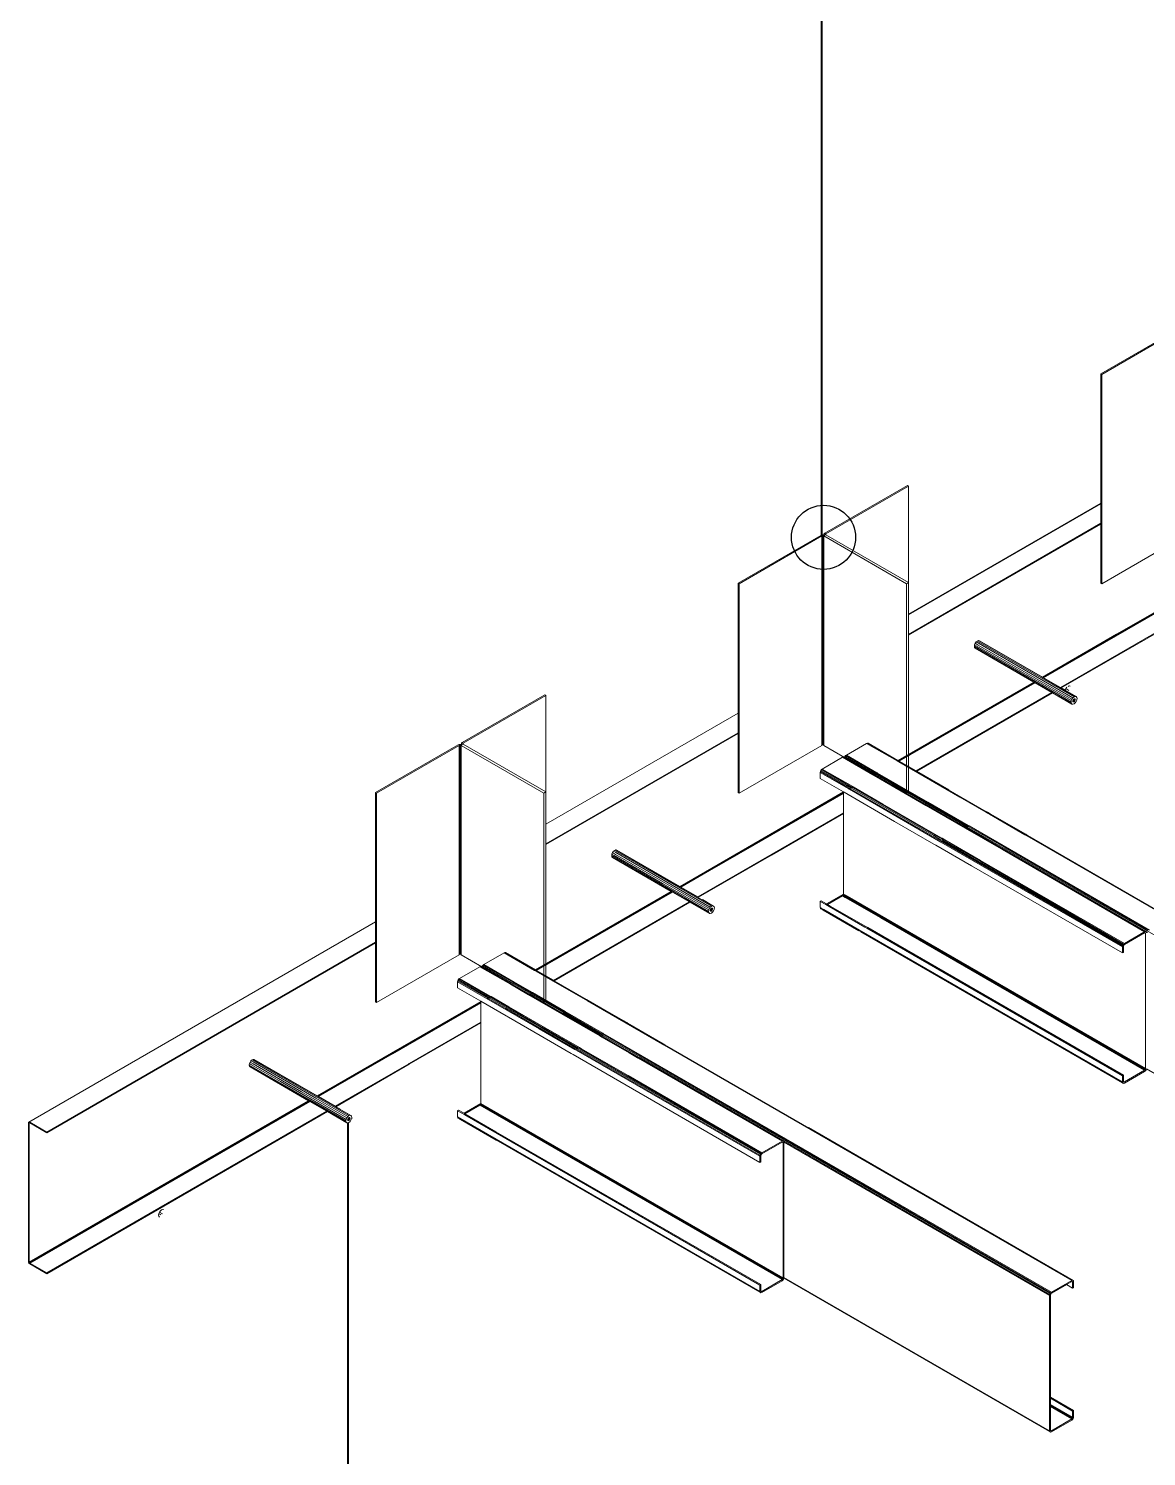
# Model space of a CAD drawing. Header units: millimetres. Extents: x 16 to 499, y 22 to 82.
# Drawn here: x 167.67 to 175.16, y 29 to 38.56 of the extents above; entities that cross this region are included whole.
import ezdxf

# ---------------------------------------------------------------- set-up
doc = ezdxf.new("R2010")
doc.units = ezdxf.units.MM
doc.layers.add('Alcantarillado', color=210, linetype='Continuous')
doc.layers.add('BARRAS_DE_ACERO', color=7, linetype='Continuous', lineweight=9)

msp = doc.modelspace()

# ---------------------------------------------------------------- linework, layer by layer
msp.add_circle((172.9985, 35.1572), 0.2145)
at = {"layer": 'Alcantarillado', "color": 3, "lineweight": 40}
msp.add_line((172.9873, 35.1663), (172.9873, 42.3018), dxfattribs=at)
at = {"layer": 'Alcantarillado', "color": 2, "lineweight": 40}
msp.add_line((169.8117, 31.2355), (169.8117, 27.8506), dxfattribs=at)
at = {"layer": 'BARRAS_DE_ACERO'}
for p, q in [((175.4158, 36.5684), (174.8621, 36.2487)), ((174.8556, 36.2524), (174.8556, 35.3859)), ((173.5605, 35.5047), (173.0068, 35.185)), ((173.5669, 34.8541), (173.5669, 35.501)), ((173.5669, 34.6418), (174.8556, 35.3859)), ((173.5669, 34.6408), (174.8556, 35.3849)), ((174.8556, 35.3849), (174.8556, 35.3859)), ((174.8556, 35.2465), (173.5669, 34.5024)), ((174.8556, 35.2512), (174.8556, 35.2465)), ((174.8556, 34.8503), (174.8556, 35.2465)), ((172.9873, 35.1663), (172.4336, 34.8467)), ((172.9868, 35.1724), (172.9808, 35.1701)), ((172.9868, 35.1724), (172.9938, 35.1732)), ((172.9873, 35.1663), (172.9903, 35.1675)), ((172.9873, 35.1663), (172.9873, 34.3034)), ((172.9938, 35.1679), (172.9903, 35.1675)), ((172.9903, 35.1675), (172.9903, 34.3052)), ((172.9938, 35.1732), (173.0008, 35.1724)), ((172.9938, 35.1679), (172.9938, 34.3072)), ((172.9973, 35.1675), (172.9938, 35.1679)), ((172.9973, 34.312), (172.9973, 35.1675)), ((173.554, 34.8467), (173.0003, 35.1663)), ((173.0014, 35.1776), (173.0028, 35.1816)), ((173.0014, 35.1776), (173.0028, 35.1735)), ((173.0028, 35.1716), (173.0014, 35.1721)), ((173.0068, 35.185), (173.0028, 35.1816)), ((173.0028, 35.1735), (173.0068, 35.1701)), ((173.0028, 35.1716), (173.0028, 35.1735)), ((173.0068, 35.1701), (173.0028, 35.1716)), ((173.0112, 35.1796), (173.0132, 35.1813)), ((173.0132, 35.1738), (173.0112, 35.1755)), ((175.4158, 35.1663), (174.8621, 34.8466)), ((172.4271, 34.8504), (172.4271, 33.9839)), ((173.554, 34.8467), (173.554, 34.6306)), ((173.5669, 34.6424), (173.5669, 34.8541)), ((175.5605, 34.8449), (174.4724, 34.2167)), ((174.8621, 34.8466), (174.8556, 34.8503)), ((175.5605, 34.8543), (174.961, 34.5081)), ((174.9613, 34.5061), (175.5605, 34.852)), ((174.9622, 34.5041), (175.5605, 34.8496)), ((174.5857, 34.1512), (175.5605, 34.714)), ((173.554, 34.6306), (173.554, 33.4445)), ((173.5669, 34.6424), (173.5669, 34.6419)), ((175.5605, 34.7093), (175.0832, 34.4338)), ((174.0087, 34.428), (174.0102, 34.4378)), ((174.0087, 34.428), (174.0102, 34.4199)), ((174.6562, 34.0541), (174.0087, 34.428)), ((174.0102, 34.4378), (174.0145, 34.4479)), ((174.0246, 34.4295), (174.0102, 34.4378)), ((174.0145, 34.4479), (174.0211, 34.4568)), ((174.0145, 34.4479), (174.0346, 34.4363)), ((174.0289, 34.463), (174.0366, 34.4657)), ((174.6622, 34.074), (174.0346, 34.4363)), ((174.0366, 34.4657), (174.0432, 34.4645)), ((174.4621, 34.2201), (174.0366, 34.4657)), ((174.5898, 34.1489), (175.0832, 34.4338)), ((174.5347, 34.1171), (174.0102, 34.4199)), ((174.0102, 34.4199), (174.0145, 34.4149)), ((174.0145, 34.4149), (174.4071, 34.1883)), ((172.9873, 34.3034), (172.9873, 33.7642)), ((172.9903, 34.3052), (172.9903, 33.7654)), ((172.9938, 34.3072), (172.9938, 33.7658)), ((172.9973, 34.312), (172.9973, 33.7654)), ((174.4133, 34.1847), (173.5033, 33.6594)), ((174.4152, 34.1836), (173.5053, 33.6583)), ((174.4089, 34.1872), (174.4111, 34.1859)), ((174.4133, 34.1847), (174.4111, 34.1859)), ((174.4133, 34.1847), (174.4152, 34.1836)), ((174.5285, 34.1181), (174.4152, 34.1836)), ((174.6842, 34.0918), (174.4621, 34.2201)), ((174.4661, 34.2203), (174.4642, 34.2213)), ((174.4724, 34.2167), (174.4705, 34.2177)), ((174.4724, 34.2167), (174.5857, 34.1512)), ((174.5898, 34.1489), (174.5857, 34.1512)), ((174.6217, 34.1441), (174.6173, 34.134)), ((174.6217, 34.1441), (174.6283, 34.153)), ((174.6417, 34.1326), (174.6217, 34.1441)), ((174.6437, 34.1619), (174.636, 34.1592)), ((174.6437, 34.1619), (174.6503, 34.1607)), ((171.1319, 34.1026), (170.5782, 33.7829)), ((171.1384, 33.452), (171.1384, 34.0989)), ((174.5326, 34.1158), (173.6226, 33.5905)), ((174.5285, 34.1181), (174.5326, 34.1158)), ((174.6908, 34.0906), (174.6172, 34.133)), ((174.6578, 34.0639), (174.6562, 34.0541)), ((174.6622, 34.041), (174.6578, 34.046)), ((174.6688, 34.0829), (174.6622, 34.074)), ((174.6684, 34.0611), (174.669, 34.0579)), ((174.6765, 34.0891), (174.6688, 34.0829)), ((174.6708, 34.0691), (174.669, 34.065)), ((174.6796, 34.0589), (174.669, 34.065)), ((174.6708, 34.0691), (174.6734, 34.0726)), ((174.6822, 34.0624), (174.6708, 34.0691)), ((174.6734, 34.0726), (174.6765, 34.0751)), ((174.6734, 34.0726), (174.684, 34.0665)), ((174.6765, 34.0564), (174.6734, 34.0553)), ((174.6765, 34.0751), (174.6796, 34.0762)), ((174.6846, 34.0705), (174.6765, 34.0751)), ((174.6765, 34.0564), (174.6796, 34.0589)), ((174.6765, 34.0424), (174.6842, 34.0487)), ((174.6796, 34.0589), (174.6822, 34.0624)), ((174.6822, 34.0624), (174.684, 34.0665)), ((174.684, 34.0737), (174.6846, 34.0705)), ((174.684, 34.0665), (174.6846, 34.0705)), ((174.6908, 34.0575), (174.6842, 34.0487)), ((174.6952, 34.0855), (174.6908, 34.0906)), ((174.6952, 34.0676), (174.6908, 34.0575)), ((174.6967, 34.0774), (174.6952, 34.0855)), ((174.6954, 34.0686), (174.6957, 34.0709)), ((174.6967, 34.0774), (174.6957, 34.0709)), ((171.1384, 33.2359), (172.4271, 33.98)), ((172.4271, 33.9828), (172.4271, 33.9839)), ((172.4271, 33.4483), (172.4271, 33.9828)), ((170.5587, 33.7642), (170.005, 33.4445)), ((170.5582, 33.7702), (170.5523, 33.7679)), ((170.5582, 33.7702), (170.5652, 33.771)), ((170.5587, 33.7642), (170.5617, 33.7654)), ((170.5587, 33.7642), (170.5587, 32.9013)), ((170.5652, 33.7658), (170.5617, 33.7654)), ((170.5617, 33.7654), (170.5617, 32.903)), ((170.5652, 33.771), (170.5722, 33.7702)), ((170.5652, 33.7658), (170.5652, 32.9051)), ((170.5687, 33.7654), (170.5652, 33.7658)), ((170.5687, 32.9099), (170.5687, 33.7654)), ((171.1254, 33.4445), (170.5717, 33.7642)), ((170.5728, 33.7754), (170.5742, 33.7794)), ((170.5728, 33.7754), (170.5742, 33.7714)), ((170.5742, 33.7695), (170.5728, 33.77)), ((170.5782, 33.7829), (170.5742, 33.7794)), ((170.5742, 33.7714), (170.5782, 33.7679)), ((170.5742, 33.7695), (170.5742, 33.7714)), ((170.5782, 33.7679), (170.5742, 33.7695)), ((170.5827, 33.7774), (170.5847, 33.7792)), ((170.5847, 33.7717), (170.5827, 33.7734)), ((171.1384, 33.1049), (172.4271, 33.849)), ((171.1384, 33.1004), (172.4271, 33.8445)), ((172.4271, 33.8491), (172.4271, 33.8444)), ((172.9873, 33.7642), (172.4336, 33.4445)), ((173.1396, 33.6838), (173.0003, 33.7642)), ((173.2874, 33.7778), (173.1514, 33.6994)), ((173.2923, 33.7796), (173.2965, 33.7788)), ((173.2965, 33.7788), (173.497, 33.663)), ((172.9895, 33.6059), (173.1255, 33.6844)), ((173.1255, 33.6844), (173.1304, 33.6861)), ((173.1255, 33.6844), (173.3298, 33.5665)), ((173.3337, 33.5687), (173.1304, 33.6861)), ((173.1393, 33.6826), (173.3352, 33.5695)), ((173.3445, 33.5655), (173.1396, 33.6838)), ((173.1464, 33.6954), (173.1422, 33.6897)), ((173.1464, 33.6954), (173.1514, 33.6994)), ((173.1467, 33.6871), (173.3428, 33.5739)), ((173.1469, 33.6789), (173.3358, 33.5698)), ((173.1514, 33.6994), (173.3558, 33.5814)), ((173.4917, 33.6599), (173.4932, 33.659)), ((173.4932, 33.659), (173.4936, 33.6588)), ((173.4958, 33.6621), (173.4969, 33.6615)), ((173.4975, 33.6611), (173.4969, 33.6615)), ((173.4971, 33.6629), (173.497, 33.663)), ((173.5049, 33.6569), (173.4975, 33.6611)), ((173.499, 33.6618), (173.5012, 33.6606)), ((173.5053, 33.6583), (173.5033, 33.6594)), ((173.6186, 33.5928), (173.5053, 33.6583)), ((173.5669, 33.6227), (173.5669, 33.6939)), ((172.9765, 33.5835), (172.9775, 33.5898)), ((172.9765, 33.5423), (172.9765, 33.5835)), ((173.1319, 33.4937), (172.9765, 33.5835)), ((172.9775, 33.5898), (172.9803, 33.5962)), ((173.1319, 33.5006), (172.9775, 33.5898)), ((172.9803, 33.5962), (172.9845, 33.6019)), ((173.154, 33.496), (172.9803, 33.5962)), ((172.9845, 33.6019), (172.9895, 33.6059)), ((172.9845, 33.6019), (173.1879, 33.4844)), ((173.1938, 33.4879), (172.9895, 33.6059)), ((173.3299, 33.5664), (173.3298, 33.5665)), ((173.3299, 33.5664), (173.3318, 33.5653)), ((173.3318, 33.5653), (173.3339, 33.5641)), ((173.3337, 33.5687), (173.3338, 33.5686)), ((173.3338, 33.5686), (173.3378, 33.5663)), ((173.3339, 33.5641), (173.338, 33.5618)), ((173.3352, 33.5694), (173.3352, 33.5695)), ((173.3352, 33.5694), (173.3372, 33.5683)), ((173.3398, 33.5675), (173.3358, 33.5698)), ((173.3382, 33.5677), (173.3372, 33.5683)), ((173.3378, 33.5663), (173.6759, 33.3711)), ((173.3388, 33.5674), (173.3382, 33.5677)), ((173.3388, 33.5674), (173.339, 33.5673)), ((173.3391, 33.5672), (173.339, 33.5673)), ((173.3391, 33.5672), (173.3392, 33.5671)), ((173.3392, 33.5671), (173.3393, 33.5671)), ((173.3393, 33.5671), (173.4567, 33.4993)), ((173.3428, 33.5739), (173.3448, 33.5727)), ((173.4578, 33.5), (173.3445, 33.5655)), ((173.9479, 33.2246), (173.3448, 33.5727)), ((173.3539, 33.5756), (173.3518, 33.5768)), ((173.354, 33.5756), (173.3539, 33.5756)), ((173.967, 33.2215), (173.354, 33.5756)), ((173.3578, 33.5802), (173.3558, 33.5814)), ((173.3599, 33.579), (173.3578, 33.5802)), ((173.3599, 33.579), (173.6979, 33.3839)), ((173.3599, 33.579), (173.3599, 33.579)), ((173.5049, 33.6569), (173.6212, 33.5897)), ((173.5669, 33.6212), (173.5669, 33.6227)), ((173.5669, 33.4595), (173.5669, 33.6166)), ((174.0887, 33.3197), (173.6212, 33.5897)), ((173.8392, 33.4654), (173.6226, 33.5905)), ((173.1544, 33.4876), (173.1319, 33.5006)), ((173.168, 33.4729), (173.1319, 33.4937)), ((173.154, 33.496), (173.1809, 33.4804)), ((173.1544, 33.4876), (173.1739, 33.4764)), ((173.1698, 33.4718), (173.168, 33.4729)), ((173.172, 33.4706), (173.1698, 33.4718)), ((173.1723, 33.4704), (173.172, 33.4706)), ((173.1723, 33.4704), (173.7852, 33.1165)), ((173.1779, 33.474), (173.7912, 33.1199)), ((173.185, 33.4781), (173.3064, 33.408)), ((173.1969, 33.4792), (173.1919, 33.4821)), ((173.1938, 33.4879), (173.1939, 33.4879)), ((173.1957, 33.4868), (173.1939, 33.4879)), ((173.1957, 33.4868), (173.1979, 33.4855)), ((173.1969, 33.4792), (173.5299, 33.2869)), ((173.4567, 33.4993), (173.6773, 33.372)), ((173.6776, 33.3725), (173.457, 33.4999)), ((173.554, 33.4445), (173.4578, 33.5)), ((169.9986, 33.4483), (169.9986, 32.4469)), ((171.1254, 33.4445), (171.1254, 33.2285)), ((171.1384, 33.2403), (171.1384, 33.452)), ((172.4336, 33.4445), (172.4271, 33.4483)), ((172.532, 33.1058), (173.1319, 33.4521)), ((172.5328, 33.1041), (173.1319, 33.45)), ((173.1319, 33.4474), (172.5337, 33.102)), ((172.5348, 33.1001), (173.1319, 33.4449)), ((173.1319, 33.4428), (172.5361, 33.0987)), ((173.1319, 33.4525), (173.1319, 33.4521)), ((173.1319, 33.45), (173.1319, 33.4521)), ((173.1319, 33.4474), (173.1319, 33.45)), ((173.1337, 33.4515), (173.1323, 33.4523)), ((173.3966, 33.3708), (173.3193, 33.4154)), ((173.5604, 33.4482), (173.554, 33.4445)), ((173.5669, 33.452), (173.5604, 33.4482)), ((173.5669, 33.4595), (173.5669, 33.4527)), ((173.9267, 33.2263), (173.6759, 33.3711)), ((173.6773, 33.372), (173.9337, 33.224)), ((173.6776, 33.3725), (173.934, 33.2244)), ((173.9674, 33.2283), (173.6979, 33.3839)), ((173.8512, 33.4585), (173.8512, 33.4584)), ((173.9111, 33.4177), (174.0847, 33.3175)), ((173.1319, 33.3119), (172.1572, 32.7491)), ((172.6507, 33.0294), (173.1319, 33.3072)), ((173.1319, 33.3072), (173.1319, 33.3119)), ((173.1319, 33.3072), (173.1319, 33.0572)), ((173.3966, 33.3708), (173.7868, 33.1455)), ((173.7928, 33.1351), (173.5299, 33.2869)), ((174.0847, 33.3175), (174.0867, 33.3163)), ((174.0967, 33.3105), (174.0867, 33.3163)), ((174.0888, 33.3197), (174.0887, 33.3197)), ((174.0949, 33.3163), (174.0888, 33.3197)), ((174.0955, 33.3173), (174.09, 33.3205)), ((174.1008, 33.3128), (174.0949, 33.3163)), ((174.0955, 33.3173), (174.102, 33.3136)), ((174.0967, 33.3105), (174.109, 33.3034)), ((174.1008, 33.3128), (174.1075, 33.309)), ((174.102, 33.3136), (174.1087, 33.3097)), ((174.1075, 33.309), (174.3518, 33.1679)), ((174.1087, 33.3097), (174.1143, 33.3065)), ((174.3478, 33.1656), (174.109, 33.3034)), ((174.1143, 33.3065), (174.3531, 33.1686)), ((171.1254, 33.2285), (171.1254, 32.0424)), ((171.1384, 33.2403), (171.1384, 33.2398)), ((173.7373, 33.103), (173.4743, 33.2548)), ((173.9267, 33.2263), (173.9388, 33.2193)), ((173.9337, 33.224), (173.9402, 33.2202)), ((173.934, 33.2244), (173.9408, 33.2205)), ((173.9524, 33.2131), (173.9402, 33.2202)), ((173.9531, 33.2134), (173.9408, 33.2205)), ((174.1879, 33.071), (173.9471, 33.21)), ((173.9479, 33.2246), (173.9601, 33.2175)), ((173.951, 33.2122), (174.1926, 33.0728)), ((174.2037, 33.0681), (173.9524, 33.2131)), ((174.2037, 33.0687), (173.9531, 33.2134)), ((173.9601, 33.2175), (174.2111, 33.0726)), ((174.2095, 33.0815), (173.967, 33.2215)), ((173.9674, 33.2283), (173.9675, 33.2282)), ((173.973, 33.2251), (173.9675, 33.2282)), ((173.973, 33.225), (173.973, 33.2251)), ((175.1816, 32.5272), (173.973, 33.225)), ((172.042, 32.8156), (172.5348, 33.1001)), ((173.7376, 33.1029), (173.7373, 33.103)), ((173.7376, 33.1029), (173.7496, 33.0959)), ((173.7496, 33.0959), (173.9885, 32.958)), ((173.7983, 33.124), (173.7795, 33.1349)), ((173.7852, 33.1165), (175.0003, 32.415)), ((173.7868, 33.1455), (173.7923, 33.1423)), ((173.7912, 33.1199), (175.0013, 32.4213)), ((173.7923, 33.1423), (173.8111, 33.1315)), ((173.8051, 33.128), (173.7928, 33.1351)), ((175.0041, 32.4278), (173.7983, 33.124)), ((173.8051, 33.128), (174.056, 32.9832)), ((173.8111, 33.1315), (174.05, 32.9936)), ((174.3478, 33.1656), (174.3599, 33.1586)), ((174.3652, 33.1616), (174.3531, 33.1686)), ((174.3599, 33.1586), (178.9899, 30.4855)), ((175.3254, 32.6074), (174.3652, 33.1616)), ((171.5801, 33.0259), (171.5816, 33.0357)), ((171.5801, 33.0259), (171.5816, 33.0178)), ((172.2277, 32.652), (171.5801, 33.0259)), ((171.586, 33.0458), (171.5816, 33.0357)), ((171.586, 33.0458), (171.5926, 33.0547)), ((171.586, 33.0458), (171.6061, 33.0342)), ((171.9785, 32.7861), (171.586, 33.0128)), ((171.5926, 33.0547), (171.6003, 33.0609)), ((171.5926, 33.0547), (171.607, 33.0463)), ((171.6003, 33.0609), (171.6081, 33.0636)), ((172.2337, 32.6719), (171.6061, 33.0342)), ((172.0262, 32.8043), (171.607, 33.0463)), ((172.0376, 32.8156), (171.6081, 33.0636)), ((171.6081, 33.0636), (171.6147, 33.0623)), ((173.1319, 33.0572), (173.1319, 33.0432)), ((173.1319, 33.0432), (173.1319, 32.7683)), ((175.0132, 32.4374), (174.05, 32.9936)), ((174.1879, 33.071), (174.1961, 33.0663)), ((174.203, 33.0667), (174.1926, 33.0728)), ((175.1686, 32.5116), (174.2037, 33.0687)), ((174.2037, 33.0681), (175.1584, 32.5169)), ((174.2095, 33.0815), (175.1702, 32.5269)), ((174.2111, 33.0726), (178.8448, 30.3973)), ((170.5587, 32.9013), (170.5587, 32.3621)), ((170.5617, 32.903), (170.5617, 32.3632)), ((170.5652, 32.9051), (170.5652, 32.3636)), ((170.5687, 32.9099), (170.5687, 32.3632)), ((174.056, 32.9832), (175.0083, 32.4334)), ((172.2293, 32.6618), (171.9211, 32.8397)), ((172.2402, 32.6808), (172.0262, 32.8043)), ((172.0376, 32.8181), (172.0357, 32.8192)), ((172.0376, 32.8156), (172.2557, 32.6897)), ((172.0439, 32.8145), (172.042, 32.8156)), ((171.9804, 32.7851), (171.0704, 32.2598)), ((171.0726, 32.2585), (171.9826, 32.7838)), ((171.0767, 32.2561), (171.9867, 32.7814)), ((171.1942, 32.1884), (172.1039, 32.7137)), ((172.2293, 32.6439), (171.9825, 32.7863)), ((171.9848, 32.7825), (171.9867, 32.7814)), ((172.2337, 32.6389), (172.1039, 32.7137)), ((172.2623, 32.6884), (172.1886, 32.731)), ((172.983, 32.7235), (172.9765, 32.7197)), ((173.0194, 32.7025), (172.983, 32.7235)), ((173.0194, 32.7025), (173.1318, 32.7674)), ((173.0249, 32.6993), (173.1263, 32.7578)), ((173.0251, 32.6991), (173.1255, 32.7571)), ((173.1263, 32.7578), (173.1255, 32.7571)), ((173.1441, 32.7464), (173.1255, 32.7571)), ((173.1263, 32.7578), (173.1279, 32.7591)), ((173.1348, 32.7552), (173.1279, 32.7591)), ((173.1418, 32.7592), (173.1314, 32.7652)), ((173.1318, 32.7674), (173.1319, 32.7683)), ((173.1327, 32.7679), (173.1319, 32.7683)), ((173.1448, 32.7609), (173.1327, 32.7679)), ((173.1471, 32.7481), (173.1348, 32.7552)), ((173.1418, 32.7592), (173.154, 32.7521)), ((173.1514, 32.7571), (173.1448, 32.7609)), ((173.1506, 32.7501), (173.1449, 32.7533)), ((173.3858, 32.6102), (173.1471, 32.7481)), ((173.1506, 32.7501), (173.3894, 32.6122)), ((173.1514, 32.7571), (173.1515, 32.757)), ((173.157, 32.7538), (173.1515, 32.757)), ((173.154, 32.7521), (173.3929, 32.6142)), ((175.1557, 31.5999), (173.157, 32.7538)), ((172.2293, 32.6618), (172.2277, 32.652)), ((172.2277, 32.652), (172.2293, 32.6439)), ((172.2293, 32.6618), (172.2337, 32.6719)), ((172.2293, 32.6439), (172.2337, 32.6389)), ((172.2402, 32.6808), (172.2337, 32.6719)), ((172.2402, 32.6376), (172.2337, 32.6389)), ((172.2398, 32.659), (172.2405, 32.6557)), ((172.2402, 32.6808), (172.248, 32.687)), ((172.2402, 32.6376), (172.248, 32.6403)), ((172.2405, 32.6629), (172.2422, 32.667)), ((172.2405, 32.6629), (172.2511, 32.6568)), ((172.2422, 32.6537), (172.2405, 32.6557)), ((172.2422, 32.667), (172.2448, 32.6705)), ((172.2537, 32.6603), (172.2422, 32.667)), ((172.2448, 32.6532), (172.2422, 32.6537)), ((172.248, 32.673), (172.2448, 32.6705)), ((172.2448, 32.6705), (172.2554, 32.6644)), ((172.2511, 32.6741), (172.248, 32.673)), ((172.256, 32.6683), (172.248, 32.673)), ((172.2511, 32.6568), (172.248, 32.6543)), ((172.2557, 32.6465), (172.248, 32.6403)), ((172.2554, 32.6644), (172.256, 32.6683)), ((172.2623, 32.6884), (172.2557, 32.6897)), ((172.2557, 32.6465), (172.2623, 32.6554)), ((172.2623, 32.6884), (172.2666, 32.6834)), ((172.2623, 32.6554), (172.2666, 32.6655)), ((172.2682, 32.6753), (172.2666, 32.6834)), ((172.2668, 32.6665), (172.2671, 32.6687)), ((172.2682, 32.6753), (172.2671, 32.6687)), ((172.9775, 32.6734), (172.9767, 32.6778)), ((172.9824, 32.6752), (172.9773, 32.6781)), ((172.9775, 32.6734), (172.9789, 32.6726)), ((172.9784, 32.6724), (172.9803, 32.6702)), ((172.9977, 32.6618), (172.9789, 32.6726)), ((172.9803, 32.6702), (172.984, 32.6681)), ((172.9828, 32.6749), (172.9824, 32.6752)), ((172.9828, 32.6749), (172.9829, 32.6749)), ((173.0016, 32.664), (172.9829, 32.6749)), ((172.984, 32.6681), (172.9907, 32.6642)), ((173.2365, 32.5239), (172.9977, 32.6618)), ((173.0129, 32.6987), (173.0373, 32.6847)), ((173.0251, 32.6991), (173.0437, 32.6884)), ((173.0373, 32.6847), (173.2761, 32.5468)), ((173.2825, 32.5505), (173.0437, 32.6884)), ((173.383, 32.6085), (175.1492, 31.5887)), ((173.3858, 32.6102), (173.3859, 32.6101)), ((173.3979, 32.6031), (173.3859, 32.6101)), ((173.3894, 32.6122), (173.3895, 32.6122)), ((173.3895, 32.6122), (175.1538, 31.5935)), ((173.3929, 32.6142), (175.1552, 31.5968)), ((167.6766, 31.2411), (169.9986, 32.5817)), ((169.9986, 32.5807), (169.9986, 32.5817)), ((173.2351, 32.5231), (173.2352, 32.5231)), ((173.2405, 32.5262), (173.2526, 32.5192)), ((175.0013, 31.505), (173.2486, 32.5169)), ((173.2762, 32.5468), (173.2761, 32.5468)), ((173.2762, 32.5468), (173.2883, 32.5398)), ((173.2825, 32.5505), (173.2826, 32.5505)), ((173.2826, 32.5505), (173.2947, 32.5435)), ((175.0003, 31.5513), (173.2883, 32.5398)), ((175.0068, 31.5551), (173.2947, 32.5435)), ((175.1517, 31.5907), (173.3979, 32.6031)), ((175.1428, 32.5122), (175.0132, 32.4374)), ((175.1427, 32.5122), (175.0132, 32.4374)), ((175.1427, 32.5122), (175.1447, 32.5134)), ((175.1428, 32.5122), (175.1427, 32.5122)), ((175.1448, 32.5133), (175.1428, 32.5122)), ((175.1447, 32.5134), (175.1454, 32.5138)), ((175.1448, 32.5133), (175.1447, 32.5134)), ((175.1448, 32.5133), (175.1455, 32.5137)), ((175.1455, 32.5137), (175.1454, 32.5138)), ((175.1492, 32.516), (175.1455, 32.5137)), ((175.1492, 32.516), (175.1542, 32.5177)), ((175.1584, 32.5169), (175.1612, 32.5136)), ((175.1622, 32.5085), (175.1612, 32.5136)), ((167.7956, 31.1751), (169.9986, 32.4469)), ((169.9986, 32.4424), (167.7956, 31.1704)), ((169.9986, 32.447), (169.9986, 32.4423)), ((169.9986, 32.0461), (169.9986, 32.4423)), ((175.0003, 32.415), (175.0013, 32.4213)), ((175.0003, 32.3739), (175.0003, 32.415)), ((175.0013, 32.4213), (175.0041, 32.4278)), ((175.0041, 32.4278), (175.0083, 32.4334)), ((175.0073, 32.4219), (175.0068, 32.4188)), ((175.0068, 32.3776), (175.0068, 32.4188)), ((175.0087, 32.4251), (175.0073, 32.4219)), ((175.0083, 32.4334), (175.0132, 32.4374)), ((175.0087, 32.4251), (175.0108, 32.428)), ((175.1557, 31.5999), (175.1557, 32.5047)), ((170.5587, 32.3621), (170.005, 32.0424)), ((170.711, 32.2817), (170.5717, 32.3621)), ((170.8588, 32.3757), (170.7228, 32.2972)), ((170.8588, 32.3757), (170.8638, 32.3774)), ((170.8588, 32.3757), (171.0633, 32.2577)), ((170.8638, 32.3774), (170.868, 32.3766)), ((170.8638, 32.3774), (171.0672, 32.26)), ((171.0686, 32.2608), (170.868, 32.3766)), ((170.5609, 32.2038), (170.6969, 32.2822)), ((170.6969, 32.2822), (170.7019, 32.284)), ((170.6969, 32.2822), (170.9013, 32.1643)), ((170.7019, 32.284), (170.7061, 32.2832)), ((170.7019, 32.284), (170.9071, 32.1655)), ((170.7137, 32.2876), (170.7109, 32.2811)), ((170.9159, 32.1634), (170.711, 32.2817)), ((170.7179, 32.2932), (170.9213, 32.1758)), ((170.7186, 32.2766), (170.9073, 32.1677)), ((170.7228, 32.2972), (170.9272, 32.1792)), ((170.9224, 32.1671), (170.8098, 32.232)), ((171.0733, 32.2519), (171.0633, 32.2577)), ((171.0672, 32.26), (171.0681, 32.2595)), ((171.0681, 32.2595), (171.1886, 32.1899)), ((171.0687, 32.2607), (171.0704, 32.2598)), ((171.0733, 32.2519), (171.1847, 32.1876)), ((171.1384, 32.2206), (171.1384, 32.2918)), ((170.5489, 32.1876), (170.548, 32.1813)), ((170.7413, 32.0698), (170.548, 32.1813)), ((170.548, 32.1813), (170.548, 32.1402)), ((170.548, 32.1402), (170.7034, 32.0504)), ((170.5489, 32.1876), (170.5517, 32.1941)), ((170.7472, 32.0732), (170.5489, 32.1876)), ((170.5517, 32.1941), (170.556, 32.1998)), ((170.5517, 32.1941), (170.7489, 32.0803)), ((170.556, 32.1998), (170.5609, 32.2038)), ((170.556, 32.1998), (170.7594, 32.0823)), ((170.7654, 32.0857), (170.5609, 32.2038)), ((170.9013, 32.1642), (170.9013, 32.1643)), ((170.9013, 32.1642), (171.0227, 32.0942)), ((170.9066, 32.1674), (170.9068, 32.1673)), ((170.9129, 32.1637), (170.9068, 32.1673)), ((170.9071, 32.1655), (171.2473, 31.9691)), ((171.0287, 32.0976), (170.9073, 32.1677)), ((170.9485, 32.1432), (170.9129, 32.1637)), ((171.0293, 32.0979), (170.9159, 32.1634)), ((170.9213, 32.1758), (170.9294, 32.1711)), ((170.9224, 32.1671), (171.0357, 32.1017)), ((170.9272, 32.1792), (170.9354, 32.1745)), ((170.9294, 32.1711), (171.2633, 31.9784)), ((171.0497, 32.1085), (170.9354, 32.1745)), ((170.9485, 32.1432), (171.0281, 32.0972)), ((171.1384, 32.2191), (171.1384, 32.2206)), ((171.1384, 32.0573), (171.1384, 32.2145)), ((171.1847, 32.1876), (171.1874, 32.186)), ((171.1874, 32.186), (171.1887, 32.1853)), ((171.1886, 32.1899), (171.1894, 32.1895)), ((171.1887, 32.1853), (171.4174, 32.0532)), ((171.1927, 32.1876), (171.1894, 32.1895)), ((171.1927, 32.1876), (171.4214, 32.0555)), ((171.4106, 32.0634), (171.1942, 32.1884)), ((170.005, 32.0424), (169.9986, 32.0461)), ((170.7034, 32.05), (170.1035, 31.7037)), ((170.7034, 32.0478), (170.1077, 31.7039)), ((170.7034, 32.0406), (170.1108, 31.6985)), ((170.7034, 32.0504), (170.7034, 32.05)), ((170.7038, 32.0502), (170.7034, 32.0504)), ((170.7034, 32.05), (170.7034, 32.0478)), ((170.7034, 32.0453), (170.7034, 32.0478)), ((170.7034, 32.0428), (170.7034, 32.0406)), ((170.7034, 31.9098), (170.7034, 32.0406)), ((170.7038, 32.0502), (171.0579, 31.8457)), ((170.7413, 32.0698), (171.0936, 31.8663)), ((170.7472, 32.0732), (170.7495, 32.0719)), ((170.7524, 32.0783), (170.7489, 32.0803)), ((170.7535, 32.0695), (170.7495, 32.0719)), ((170.7524, 32.0783), (170.7565, 32.076)), ((170.8668, 32.0042), (170.7535, 32.0695)), ((170.7565, 32.076), (170.7645, 32.0713)), ((170.7594, 32.0823), (170.7634, 32.08)), ((170.7634, 32.08), (170.7657, 32.0787)), ((170.7645, 32.0713), (170.8735, 32.0083)), ((170.7694, 32.0834), (170.7654, 32.0857)), ((170.7657, 32.0787), (170.7665, 32.0782)), ((170.7665, 32.0782), (170.7676, 32.0776)), ((170.7676, 32.0776), (170.8808, 32.0122)), ((170.7716, 32.0821), (170.7694, 32.0834)), ((170.7716, 32.0821), (170.8908, 32.0133)), ((171.0227, 32.0942), (171.2433, 31.9668)), ((171.2487, 31.9699), (171.0281, 32.0972)), ((171.0327, 32.0952), (171.0287, 32.0976)), ((171.1254, 32.0424), (171.0293, 32.0979)), ((171.2492, 31.9702), (171.0327, 32.0952)), ((171.0357, 32.1017), (171.0398, 32.0993)), ((171.0432, 32.0973), (171.0398, 32.0993)), ((171.2563, 31.9743), (171.0432, 32.0973)), ((171.2692, 31.9817), (171.0497, 32.1085)), ((171.1318, 32.0461), (171.1254, 32.0424)), ((171.1384, 32.0498), (171.1318, 32.0461)), ((171.1384, 32.0573), (171.1384, 32.0506)), ((171.4228, 32.0564), (171.4106, 32.0634)), ((171.4174, 32.0532), (171.9193, 31.7635)), ((171.6601, 31.9177), (171.4214, 32.0555)), ((171.6616, 31.9185), (171.4228, 32.0564)), ((170.8709, 32.0018), (170.8668, 32.0042)), ((170.8709, 32.0018), (171.0995, 31.8698)), ((170.8735, 32.0083), (171.1065, 31.8738)), ((171.1014, 31.8849), (170.8808, 32.0122)), ((171.1073, 31.8883), (170.8908, 32.0133)), ((171.2433, 31.9668), (171.4998, 31.8187)), ((171.2473, 31.9691), (171.5038, 31.821)), ((171.2487, 31.9699), (171.4996, 31.825)), ((171.2492, 31.9702), (171.5002, 31.8253)), ((171.2563, 31.9743), (171.5072, 31.8294)), ((171.5143, 31.8335), (171.2633, 31.9784)), ((171.2692, 31.9817), (171.5202, 31.8369)), ((170.7034, 31.9098), (170.2242, 31.6331)), ((170.2242, 31.6284), (170.7034, 31.9051)), ((170.7034, 31.9051), (170.7034, 31.9098)), ((170.7034, 31.9051), (170.7034, 31.3665)), ((171.0579, 31.8457), (171.3088, 31.7009)), ((171.3323, 31.7284), (171.0936, 31.8663)), ((171.1014, 31.8849), (171.1136, 31.8778)), ((171.1065, 31.8738), (171.3509, 31.7327)), ((171.3639, 31.7402), (171.1073, 31.8883)), ((171.3579, 31.7368), (171.1136, 31.8778)), ((171.6601, 31.9177), (171.6722, 31.9107)), ((171.6671, 31.9153), (171.6616, 31.9185)), ((171.6737, 31.9116), (171.6671, 31.9153)), ((171.6722, 31.9107), (171.6789, 31.9069)), ((171.9234, 31.7657), (171.6789, 31.9069)), ((171.9248, 31.7666), (171.6859, 31.9045)), ((171.5072, 31.8206), (171.4996, 31.825)), ((171.5038, 31.821), (171.5169, 31.8134)), ((171.5198, 31.8303), (171.5143, 31.8335)), ((171.7614, 31.6723), (171.5169, 31.8134)), ((171.5202, 31.8369), (171.5257, 31.8336)), ((171.5211, 31.8126), (172.7299, 31.1148)), ((171.5389, 31.826), (171.5257, 31.8336)), ((171.5389, 31.826), (172.7466, 31.1288)), ((171.9193, 31.7635), (171.9212, 31.7623)), ((171.9314, 31.7565), (171.9212, 31.7623)), ((171.9353, 31.7588), (171.9234, 31.7657)), ((171.9368, 31.7596), (171.9248, 31.7666)), ((174.6605, 30.1808), (171.9314, 31.7565)), ((174.6655, 30.1825), (171.9353, 31.7588)), ((169.1575, 31.6437), (169.164, 31.6525)), ((169.164, 31.6525), (169.1718, 31.6588)), ((169.164, 31.6525), (169.1785, 31.6442)), ((169.1796, 31.6615), (169.1718, 31.6588)), ((169.1718, 31.6588), (169.8194, 31.2849)), ((169.1796, 31.6615), (169.1861, 31.6602)), ((169.6069, 31.4148), (169.1796, 31.6615)), ((169.6072, 31.4171), (169.1861, 31.6602)), ((170.1035, 31.7037), (169.6072, 31.4171)), ((169.6091, 31.416), (170.1045, 31.7021)), ((170.1051, 31.6999), (169.6113, 31.4148)), ((170.1045, 31.7021), (170.1071, 31.7035)), ((170.1051, 31.6999), (170.108, 31.7015)), ((170.1077, 31.7039), (170.1071, 31.7035)), ((171.321, 31.6939), (171.3088, 31.7009)), ((171.3323, 31.7284), (171.3567, 31.7145)), ((171.3567, 31.7145), (172.5717, 31.0129)), ((171.3579, 31.7368), (171.371, 31.7292)), ((171.377, 31.7327), (171.3639, 31.7402)), ((171.371, 31.7292), (172.5797, 31.0313)), ((171.6892, 31.5524), (171.377, 31.7327)), ((171.6351, 31.7405), (171.6963, 31.7053)), ((171.7536, 31.6722), (171.7555, 31.6711)), ((171.7555, 31.6711), (171.7571, 31.6702)), ((171.7571, 31.6702), (171.7574, 31.6701)), ((171.7574, 31.6701), (171.7574, 31.67)), ((172.7207, 31.1138), (171.7574, 31.67)), ((171.763, 31.6737), (174.5125, 30.0862)), ((174.5154, 30.0927), (171.7704, 31.6775)), ((169.1531, 31.6157), (169.1516, 31.6237)), ((169.1531, 31.6336), (169.1575, 31.6437)), ((169.1531, 31.6336), (169.1677, 31.6252)), ((169.1575, 31.6106), (169.1531, 31.6157)), ((169.1531, 31.6157), (169.552, 31.3853)), ((169.1575, 31.6437), (169.1775, 31.6321)), ((169.55, 31.384), (169.1575, 31.6106)), ((169.3613, 31.5134), (169.1677, 31.6252)), ((169.5013, 31.4452), (169.1775, 31.6321)), ((169.1785, 31.6442), (169.5024, 31.4572)), ((170.2201, 31.6307), (169.7287, 31.347)), ((170.2242, 31.6284), (169.7327, 31.3447)), ((170.2242, 31.6331), (170.2201, 31.6307)), ((175.0003, 31.5513), (175.0068, 31.5551)), ((175.0068, 31.5551), (175.0068, 31.5139)), ((175.0132, 31.5102), (175.1492, 31.5887)), ((175.1492, 31.5812), (175.1542, 31.5852)), ((175.1538, 31.5935), (175.1552, 31.5968)), ((175.1542, 31.5852), (175.1584, 31.5909)), ((175.1552, 31.5968), (175.1557, 31.5999)), ((175.1612, 31.5974), (175.1584, 31.5909)), ((169.3613, 31.5134), (169.8007, 31.2597)), ((171.6892, 31.5524), (172.5847, 31.0353)), ((175.0013, 31.505), (175.0003, 31.5102)), ((175.0041, 31.5018), (175.0013, 31.505)), ((175.0073, 31.5113), (175.0068, 31.5139)), ((175.0068, 31.5139), (175.0132, 31.5102)), ((175.0073, 31.5113), (175.0108, 31.5093)), ((175.0087, 31.5097), (175.0073, 31.5113)), ((175.0108, 31.5093), (175.0087, 31.5097)), ((175.0108, 31.5093), (175.0132, 31.5102)), ((169.55, 31.384), (167.6782, 30.3034)), ((169.5519, 31.3829), (167.6786, 30.3015)), ((169.554, 31.3817), (167.6794, 30.2994)), ((169.5562, 31.3804), (167.6808, 30.2976)), ((169.5581, 31.3793), (167.6823, 30.2964)), ((169.5013, 31.4452), (169.8051, 31.2698)), ((169.5024, 31.4572), (169.5556, 31.4264)), ((169.5519, 31.3829), (169.55, 31.384)), ((169.554, 31.3817), (169.5519, 31.3829)), ((169.5521, 31.3853), (169.552, 31.3853)), ((169.5521, 31.3852), (169.5521, 31.3853)), ((169.5521, 31.3852), (169.5523, 31.3852)), ((169.5529, 31.3848), (169.5523, 31.3852)), ((169.5529, 31.3848), (169.5539, 31.3842)), ((169.5558, 31.3832), (169.5539, 31.3842)), ((169.5562, 31.3804), (169.554, 31.3817)), ((169.5556, 31.4264), (169.5977, 31.4022)), ((169.5596, 31.381), (169.5558, 31.3832)), ((169.556, 31.3903), (169.7992, 31.2498)), ((169.5581, 31.3793), (169.5562, 31.3804)), ((169.6714, 31.3139), (169.5581, 31.3793)), ((169.5596, 31.381), (169.5672, 31.3766)), ((169.5824, 31.3678), (169.5672, 31.3766)), ((169.6128, 31.3502), (169.5824, 31.3678)), ((169.6069, 31.4148), (169.8271, 31.2876)), ((169.6091, 31.416), (169.6072, 31.4171)), ((169.6113, 31.4148), (169.6091, 31.416)), ((169.6134, 31.4135), (169.6113, 31.4148)), ((170.7029, 31.3631), (170.7015, 31.3599)), ((170.7032, 31.3652), (170.7029, 31.3631)), ((172.7267, 30.1947), (170.7029, 31.3631)), ((170.7034, 31.3662), (170.7032, 31.3652)), ((172.7272, 30.1978), (170.7034, 31.3662)), ((167.7956, 30.231), (169.6714, 31.3139)), ((169.6736, 31.3152), (169.6128, 31.3502)), ((169.6714, 31.3139), (169.6754, 31.3116)), ((169.7327, 31.3447), (169.7287, 31.347)), ((169.8337, 31.2863), (169.76, 31.3288)), ((169.8051, 31.2698), (169.8007, 31.2597)), ((169.8194, 31.2849), (169.8117, 31.2786)), ((169.8137, 31.2648), (169.8163, 31.2684)), ((169.8163, 31.2684), (169.8195, 31.2709)), ((169.8225, 31.2719), (169.8195, 31.2709)), ((169.8195, 31.2709), (169.8275, 31.2662)), ((169.8225, 31.2719), (169.8251, 31.2714)), ((169.8269, 31.2694), (169.8225, 31.2719)), ((169.8269, 31.2694), (169.8251, 31.2714)), ((169.8275, 31.2662), (169.8269, 31.2694)), ((169.8381, 31.2813), (169.8337, 31.2863)), ((169.8381, 31.2813), (169.8397, 31.2732)), ((170.5544, 31.3213), (170.548, 31.3176)), ((170.548, 31.2765), (172.5717, 30.1081)), ((170.548, 31.2765), (170.5481, 31.2757)), ((170.5489, 31.2713), (170.5481, 31.2757)), ((170.5489, 31.2713), (170.5503, 31.2705)), ((170.5517, 31.2681), (170.5499, 31.2702)), ((172.5728, 30.1029), (170.5503, 31.2705)), ((170.5503, 31.2705), (170.5503, 31.2705)), ((170.5908, 31.3003), (170.5544, 31.3213)), ((170.6976, 31.3556), (170.5963, 31.2971)), ((170.5965, 31.297), (170.5963, 31.2971)), ((170.6969, 31.355), (170.5965, 31.297)), ((170.5965, 31.297), (170.8039, 31.1773)), ((170.6976, 31.3556), (170.6969, 31.355)), ((172.7207, 30.1866), (170.6969, 31.355)), ((170.6994, 31.357), (170.7015, 31.3599)), ((170.7015, 31.3599), (172.7253, 30.1914)), ((167.6748, 31.239), (167.6766, 31.2411)), ((167.6792, 31.2415), (167.6766, 31.2411)), ((167.6782, 31.2335), (167.6786, 31.2351)), ((167.6786, 31.2351), (167.6808, 31.2363)), ((167.6794, 31.2361), (167.6786, 31.2351)), ((167.6823, 31.2405), (167.6792, 31.2415)), ((167.7956, 31.1704), (167.6823, 31.2358)), ((167.7956, 31.1704), (167.7956, 31.1751)), ((169.7992, 31.2498), (169.8007, 31.2597)), ((169.8007, 31.2418), (169.8051, 31.2367)), ((169.8051, 31.2367), (169.8117, 31.2355)), ((169.8119, 31.2608), (169.8113, 31.2568)), ((169.8113, 31.2568), (169.8194, 31.2522)), ((169.8113, 31.2568), (169.8119, 31.2536)), ((169.8194, 31.2382), (169.8117, 31.2355)), ((169.8137, 31.2648), (169.8119, 31.2608)), ((169.8119, 31.2608), (169.8225, 31.2547)), ((169.8137, 31.2516), (169.8119, 31.2536)), ((169.8119, 31.2536), (169.8163, 31.2511)), ((169.8251, 31.2582), (169.8137, 31.2648)), ((169.8163, 31.2511), (169.8137, 31.2516)), ((169.8194, 31.2522), (169.8163, 31.2511)), ((169.8194, 31.2522), (169.8225, 31.2547)), ((169.8271, 31.2444), (169.8194, 31.2382)), ((169.8225, 31.2547), (169.8251, 31.2582)), ((169.8251, 31.2582), (169.8269, 31.2623)), ((169.8337, 31.2533), (169.8271, 31.2444)), ((169.8381, 31.2634), (169.8337, 31.2533)), ((170.5621, 31.2621), (170.5555, 31.2659)), ((172.5782, 30.1529), (170.8039, 31.1773)), ((174.6697, 30.1817), (172.8969, 31.2053)), ((170.8186, 31.114), (170.8065, 31.121)), ((172.5756, 30.0996), (170.8186, 31.114)), ((172.7299, 31.1148), (172.7256, 31.1156)), ((172.7272, 30.1978), (172.7272, 31.1026)), ((172.7299, 31.1148), (172.7327, 31.1115)), ((172.7327, 31.1115), (172.7337, 31.1063)), ((172.7337, 31.1063), (172.7337, 30.2015)), ((174.5116, 30.0799), (172.7337, 31.1063)), ((172.7466, 31.1288), (174.5245, 30.1023)), ((174.5196, 30.0983), (172.7471, 31.1216)), ((172.5717, 31.0129), (172.5728, 31.0192)), ((172.5787, 31.0198), (172.5782, 31.0166)), ((172.5782, 30.9755), (172.5782, 31.0166)), ((172.5787, 31.0198), (172.5801, 31.023)), ((172.5801, 31.023), (172.5822, 31.0259)), ((172.5782, 30.9755), (172.5717, 30.9718)), ((168.5444, 30.6189), (168.546, 30.6287)), ((168.546, 30.6109), (168.5444, 30.6189)), ((168.546, 30.6287), (168.5504, 30.6389)), ((168.546, 30.6287), (168.5604, 30.6204)), ((168.546, 30.6109), (168.5504, 30.6058)), ((168.5569, 30.6477), (168.5504, 30.6389)), ((168.5504, 30.6389), (168.5704, 30.6273)), ((168.5647, 30.654), (168.5569, 30.6477)), ((168.5724, 30.6567), (168.5647, 30.654)), ((168.579, 30.6553), (168.5724, 30.6567)), ((167.6766, 30.2978), (167.6792, 30.2942)), ((167.6823, 30.2917), (167.6792, 30.2942)), ((167.6808, 30.2976), (167.6794, 30.2994)), ((167.6823, 30.2964), (167.6808, 30.2976)), ((167.7956, 30.231), (167.6823, 30.2964)), ((167.7956, 30.2263), (167.7956, 30.231)), ((172.5717, 30.1492), (172.5717, 30.1081)), ((172.5782, 30.1529), (172.5782, 30.1118)), ((172.5847, 30.1006), (172.7207, 30.1791)), ((172.7207, 30.1866), (172.7232, 30.1886)), ((172.7256, 30.1831), (172.7207, 30.1791)), ((172.7253, 30.1914), (172.7232, 30.1886)), ((172.7267, 30.1947), (172.7253, 30.1914)), ((172.7299, 30.1888), (172.7256, 30.1831)), ((172.7272, 30.1978), (172.7267, 30.1947)), ((172.7299, 30.1888), (172.7327, 30.1953)), ((172.7327, 30.1953), (172.7327, 30.1958)), ((174.5125, 29.1699), (172.733, 30.1974)), ((174.5245, 30.1023), (174.6605, 30.1808)), ((174.5245, 30.0948), (174.6249, 30.1528)), ((174.6249, 30.1528), (174.6605, 30.1734)), ((174.6249, 30.1528), (174.667, 30.1285)), ((174.6605, 30.1808), (174.6655, 30.1825)), ((174.6605, 30.1734), (174.667, 30.1696)), ((174.663, 30.1742), (174.6665, 30.1722)), ((174.6651, 30.1738), (174.6665, 30.1722)), ((174.6697, 30.1817), (174.6655, 30.1825)), ((174.667, 30.1696), (174.6665, 30.1722)), ((174.6725, 30.1785), (174.6697, 30.1817)), ((174.6725, 30.1785), (174.6735, 30.1734)), ((174.6735, 30.1734), (174.6735, 30.1322)), ((172.5717, 30.1081), (172.5728, 30.1029)), ((172.5756, 30.0996), (172.5728, 30.1029)), ((172.5797, 30.0988), (172.5756, 30.0996)), ((172.5782, 30.1118), (172.5787, 30.1092)), ((172.5797, 30.0988), (172.5847, 30.1006)), ((172.5847, 30.1081), (172.5822, 30.1072)), ((174.5125, 30.0862), (174.5116, 30.0799)), ((174.5116, 30.0799), (174.5116, 29.1802)), ((174.5154, 30.0927), (174.5125, 30.0862)), ((174.5154, 30.0927), (174.5196, 30.0983)), ((174.5186, 30.0868), (174.518, 30.0836)), ((174.5199, 30.09), (174.5186, 30.0868)), ((174.5196, 30.0983), (174.5245, 30.1023)), ((174.522, 30.0928), (174.5199, 30.09)), ((174.522, 30.0928), (174.5245, 30.0948)), ((174.518, 29.3474), (174.6665, 29.2616)), ((174.518, 29.3358), (174.518, 29.1788)), ((174.6605, 29.2536), (174.518, 29.3358)), ((174.6665, 29.2616), (174.6651, 29.2584)), ((174.667, 29.2648), (174.6665, 29.2616)), ((174.667, 29.3059), (174.6735, 29.3097)), ((174.6697, 29.2557), (174.6725, 29.2622)), ((174.6725, 29.2622), (174.6735, 29.2685)), ((174.6735, 29.3097), (174.6735, 29.2685)), ((174.5125, 29.1699), (174.5116, 29.175)), ((174.5154, 29.1667), (174.5125, 29.1699)), ((174.5154, 29.1667), (174.5196, 29.1658)), ((174.5186, 29.1762), (174.518, 29.1788)), ((174.5196, 29.1658), (174.5245, 29.1676)), ((174.6605, 29.2536), (174.5245, 29.175)), ((174.6605, 29.2461), (174.5245, 29.1676)), ((174.663, 29.2556), (174.6605, 29.2536)), ((174.6605, 29.2461), (174.6655, 29.2501)), ((174.6655, 29.2501), (174.6697, 29.2557))]:
    msp.add_line(p, q, dxfattribs=at)
for points in [[(174.8621, 36.2487), (174.8556, 36.2524), (175.4093, 36.5721)], [(174.8621, 34.8466), (174.8621, 35.2549), (174.8621, 36.2487)], [(173.5605, 35.5047), (173.5669, 35.501), (173.0132, 35.1813)], [(173.5669, 34.638), (174.8556, 35.3821), (174.8556, 35.3849)], [(173.5669, 34.5071), (174.8556, 35.2512), (174.8556, 35.3821)], [(172.4336, 34.8467), (172.4271, 34.8504), (172.9808, 35.1701)], [(173.0003, 33.7642), (173.0003, 35.1663), (172.9973, 35.1675)], [(173.0008, 35.1724), (173.0014, 35.1721), (173.0014, 35.1776)], [(173.554, 34.8467), (173.5669, 34.8541), (173.0132, 35.1738), (173.0132, 35.1813)], [(172.4336, 33.4445), (172.4336, 33.8528), (172.4336, 34.8467)], [(174.9622, 34.5041), (174.4683, 34.219), (174.4705, 34.2177), (175.5605, 34.847)], [(173.5669, 33.7033), (173.5669, 34.5025), (173.5669, 34.5072), (173.5669, 34.6419)], [(174.6765, 34.0891), (174.0289, 34.463), (174.0211, 34.4568), (174.6688, 34.0829)], [(174.6622, 34.074), (174.6578, 34.0639), (174.0246, 34.4295)], [(174.0432, 34.4645), (174.4642, 34.2213), (174.961, 34.5081)], [(174.9613, 34.5061), (174.4661, 34.2203), (174.4683, 34.219)], [(174.4071, 34.1883), (173.4971, 33.6629), (173.4989, 33.6619)], [(174.4089, 34.1872), (173.4989, 33.6619), (173.499, 33.6618), (174.4089, 34.1872), (174.4071, 34.1883)], [(174.4111, 34.1859), (173.5012, 33.6606), (173.5033, 33.6594)], [(174.5898, 34.1489), (174.6172, 34.133), (174.6173, 34.134)], [(171.1319, 34.1026), (171.1384, 34.0989), (170.5847, 33.7792)], [(174.5285, 34.1181), (173.6186, 33.5928), (173.6226, 33.5905)], [(174.5326, 34.1158), (174.6622, 34.041), (174.6688, 34.0397), (174.6765, 34.0424)], [(174.5347, 34.1171), (174.6578, 34.046), (174.6562, 34.0541)], [(174.6765, 34.0564), (174.6684, 34.0611), (174.669, 34.065)], [(174.6908, 34.0906), (174.6842, 34.0918), (174.6765, 34.0891)], [(170.005, 33.4445), (169.9986, 33.4483), (170.5523, 33.7679)], [(170.5717, 32.3621), (170.5717, 33.7642), (170.5687, 33.7654)], [(170.5722, 33.7702), (170.5728, 33.77), (170.5728, 33.7754)], [(171.1254, 33.4445), (171.1384, 33.452), (170.5847, 33.7717), (170.5847, 33.7792)], [(173.2923, 33.7796), (173.2874, 33.7778), (173.4917, 33.6599)], [(173.2923, 33.7796), (173.4957, 33.6622), (173.4958, 33.6621)], [(173.1304, 33.6861), (173.1346, 33.6853), (173.1393, 33.6826)], [(173.1469, 33.6789), (173.1394, 33.6832), (173.1393, 33.6826)], [(173.1467, 33.6871), (173.1422, 33.6897), (173.1394, 33.6832)], [(173.1464, 33.6954), (173.3499, 33.578), (173.3518, 33.5768)], [(173.4998, 33.6551), (173.4937, 33.6587), (173.4936, 33.6588)], [(173.5669, 33.7011), (173.5669, 33.6986), (173.5669, 33.696), (173.5669, 33.6939), (173.5763, 33.6993)], [(173.457, 33.4999), (173.3439, 33.5653), (173.342, 33.5662), (173.3398, 33.5675)], [(173.4998, 33.6551), (173.5029, 33.6533), (173.9111, 33.4177)], [(173.6172, 33.5921), (173.5669, 33.6212), (173.5669, 33.6166)], [(173.1323, 33.4523), (173.1319, 33.4525), (172.9765, 33.5423)], [(173.1779, 33.474), (173.1757, 33.4753), (173.1739, 33.4764)], [(173.185, 33.4781), (173.1828, 33.4793), (173.1809, 33.4804)], [(173.1919, 33.4821), (173.1898, 33.4833), (173.1879, 33.4844)], [(173.1979, 33.4855), (173.3153, 33.4177), (173.3193, 33.4154)], [(173.9471, 33.21), (173.684, 33.3619), (173.338, 33.5618)], [(170.005, 32.0424), (170.005, 32.4507), (170.005, 33.4445)], [(173.1319, 33.4474), (173.1319, 33.4449), (173.1319, 33.4428), (173.1319, 33.3119)], [(173.1337, 33.4515), (173.1341, 33.4512), (173.1363, 33.45), (173.4743, 33.2548)], [(173.3064, 33.408), (173.7365, 33.1597), (173.7795, 33.1349)], [(171.1384, 32.3012), (171.1384, 33.1003), (171.1384, 33.105), (171.1384, 33.2359)], [(173.951, 33.2122), (173.9406, 33.2183), (173.9388, 33.2193)], [(171.6147, 33.0623), (172.0357, 32.8192), (172.532, 33.1058)], [(172.5328, 33.1041), (172.0376, 32.8181), (172.0398, 32.8169)], [(172.5337, 33.102), (172.0398, 32.8169), (172.042, 32.8156)], [(172.1572, 32.7491), (172.0439, 32.8145), (172.5361, 33.0987)], [(175.3231, 32.6071), (174.3639, 33.1609), (174.3518, 33.1679)], [(171.9211, 32.8397), (171.5961, 33.0274), (171.5816, 33.0357)], [(171.9825, 32.7863), (171.5816, 33.0178), (171.586, 33.0128)], [(171.6003, 33.0609), (172.248, 32.687), (172.2557, 32.6897)], [(172.1572, 32.7491), (172.1613, 32.7468), (172.6507, 33.0294)], [(175.1454, 32.5138), (175.1492, 32.516), (174.1961, 33.0663)], [(174.203, 33.0667), (175.1542, 32.5177), (175.1584, 32.5169)], [(173.9885, 32.958), (175.0003, 32.3739), (175.0068, 32.3776)], [(171.9785, 32.7861), (171.0686, 32.2608), (171.0687, 32.2607)], [(171.0748, 32.2572), (171.9848, 32.7825), (171.9826, 32.7838)], [(172.1001, 32.716), (171.1902, 32.1907), (171.1942, 32.1884)], [(171.9785, 32.7861), (171.9804, 32.7851), (171.9826, 32.7838)], [(171.9867, 32.7814), (172.1001, 32.716), (172.1039, 32.7137)], [(173.0129, 32.6987), (172.9765, 32.7197), (172.9765, 32.6786)], [(173.0251, 32.6991), (173.0249, 32.6993), (173.0194, 32.7025)], [(173.1449, 32.7533), (173.1301, 32.7619), (173.1279, 32.7591)], [(173.1318, 32.7674), (173.1314, 32.7652), (173.1301, 32.7619)], [(173.1441, 32.7464), (173.3829, 32.6085), (173.383, 32.6085)], [(172.248, 32.6543), (172.2398, 32.659), (172.2405, 32.6629)], [(172.2405, 32.6557), (172.2448, 32.6532), (172.248, 32.6543)], [(172.2554, 32.6715), (172.2537, 32.6735), (172.2511, 32.6741), (172.2554, 32.6715), (172.256, 32.6683)], [(172.2511, 32.6568), (172.2537, 32.6603), (172.2554, 32.6644)], [(172.9773, 32.6781), (172.9765, 32.6786), (172.9767, 32.6778)], [(172.9907, 32.6642), (172.9962, 32.661), (172.9963, 32.661), (173.2351, 32.5231)], [(173.0016, 32.664), (173.2404, 32.5262), (173.2405, 32.5262)], [(173.2365, 32.5239), (173.2365, 32.5239), (173.2486, 32.5169)], [(175.1492, 31.5812), (175.0132, 31.5027), (175.0083, 31.501), (175.0041, 31.5018), (173.2472, 32.5161)], [(173.2526, 32.5192), (175.0003, 31.5102), (175.0003, 31.5513)], [(175.1492, 32.5085), (175.0132, 32.4299), (175.0108, 32.428)], [(175.1552, 32.5073), (175.1517, 32.5093), (175.1492, 32.5085)], [(175.1492, 32.5085), (175.1557, 32.5047), (175.1552, 32.5073)], [(175.1552, 32.5073), (175.1538, 32.5089), (175.1517, 32.5093)], [(170.9066, 32.1674), (170.7108, 32.2805), (170.7061, 32.2832)], [(170.7186, 32.2766), (170.7109, 32.2811), (170.7108, 32.2805)], [(170.7228, 32.2972), (170.7179, 32.2932), (170.7137, 32.2876), (170.8098, 32.232)], [(171.0767, 32.2561), (171.0748, 32.2572), (171.0726, 32.2585), (171.0704, 32.2598)], [(171.1902, 32.1907), (171.1901, 32.1908), (171.0767, 32.2561)], [(171.1384, 32.299), (171.1384, 32.2965), (171.1384, 32.2939), (171.1384, 32.2918), (171.1477, 32.2972)], [(171.1887, 32.19), (171.1384, 32.2191), (171.1384, 32.2145)], [(170.1062, 31.698), (170.7034, 32.0428), (170.7034, 32.0453), (170.108, 31.7015)], [(171.2629, 31.7754), (171.2287, 31.7951), (171.0995, 31.8698)], [(171.6859, 31.9045), (171.6804, 31.9077), (171.6737, 31.9116)], [(171.2629, 31.7754), (172.5728, 31.0192), (172.5756, 31.0256)], [(171.4998, 31.8187), (171.5129, 31.8111), (171.6351, 31.7405)], [(171.5214, 31.8132), (171.5058, 31.8221), (171.5002, 31.8253)], [(171.7704, 31.6775), (171.5259, 31.8186), (171.5128, 31.8262), (171.5072, 31.8294)], [(171.5072, 31.8206), (171.5202, 31.8131), (171.5211, 31.8126)], [(172.7471, 31.1216), (171.533, 31.8227), (171.5198, 31.8303)], [(171.5214, 31.8132), (171.5214, 31.8132), (171.763, 31.6737)], [(170.1062, 31.698), (169.6134, 31.4135), (169.6153, 31.4124)], [(170.1108, 31.6985), (169.6153, 31.4124), (169.7287, 31.347)], [(171.321, 31.6939), (172.5717, 30.9718), (172.5717, 31.0129)], [(171.3509, 31.7327), (172.5756, 31.0256), (172.5797, 31.0313)], [(171.6963, 31.7053), (171.7421, 31.6788), (171.7536, 31.6722)], [(172.7207, 31.1138), (172.7256, 31.1156), (171.7614, 31.6723)], [(169.1531, 31.6336), (169.1516, 31.6237), (169.556, 31.3903)], [(175.1492, 31.5887), (175.1517, 31.5907), (175.1538, 31.5935)], [(178.8448, 29.4713), (175.1613, 31.5979), (175.1612, 31.5974)], [(169.8051, 31.2698), (169.8117, 31.2786), (169.5977, 31.4022)], [(170.7032, 31.3652), (170.5908, 31.3003), (170.5963, 31.2971)], [(167.6823, 30.2917), (167.7956, 30.2263), (169.6754, 31.3116), (169.8051, 31.2367)], [(169.6736, 31.3152), (169.8007, 31.2418), (169.7992, 31.2498)], [(169.7327, 31.3447), (169.76, 31.3288), (169.7602, 31.3298)], [(169.8163, 31.2684), (169.8269, 31.2623), (169.8275, 31.2662)], [(169.8337, 31.2863), (169.8271, 31.2876), (169.8194, 31.2849)], [(169.8383, 31.2643), (169.8386, 31.2666), (169.8397, 31.2732)], [(170.5965, 31.2896), (170.548, 31.3176), (170.548, 31.2765)], [(170.5965, 31.2896), (172.5717, 30.1492), (172.5782, 30.1529)], [(172.7232, 30.1886), (170.6994, 31.357), (170.6976, 31.3556)], [(167.6748, 31.239), (167.6742, 31.2358), (167.6742, 30.3058)], [(167.6823, 31.2358), (167.6782, 31.2335), (167.6782, 30.3034)], [(167.6794, 31.2361), (167.6808, 31.2363), (167.6823, 31.2358)], [(167.7956, 31.1751), (167.6823, 31.2405)], [(170.8065, 31.121), (170.5677, 31.2589), (170.5621, 31.2621)], [(172.7207, 31.1138), (172.5847, 31.0353), (172.5797, 31.0313)], [(172.7207, 31.1063), (172.5847, 31.0279), (172.5822, 31.0259)], [(172.7207, 31.1063), (172.7232, 31.1072), (172.7267, 31.1052), (172.7253, 31.1068), (172.7232, 31.1072)], [(172.7207, 31.1063), (172.7272, 31.1026), (172.7267, 31.1052)], [(167.6766, 30.2978), (167.6748, 30.3018), (167.6742, 30.3058)], [(167.6794, 30.2994), (167.6786, 30.3015), (167.6782, 30.3034)], [(172.5782, 30.1118), (172.5847, 30.1081), (172.7207, 30.1866)], [(174.5154, 29.1667), (172.7327, 30.1958), (172.733, 30.1974), (172.7337, 30.2015)], [(172.7337, 30.2015), (174.5116, 29.175), (174.5116, 29.1802)], [(174.6605, 30.1734), (174.663, 30.1742), (174.6651, 30.1738)], [(174.667, 30.1696), (174.667, 30.1285), (174.6735, 30.1322)], [(174.518, 30.0836), (174.518, 29.3994), (174.6735, 29.3097)], [(174.518, 29.3508), (174.518, 29.3919), (174.518, 29.3994)], [(174.518, 29.3433), (174.518, 29.3474), (174.518, 29.3508), (174.667, 29.2648), (174.667, 29.3059), (174.518, 29.3919)], [(174.6651, 29.2584), (174.518, 29.3433), (174.518, 29.3393)], [(174.6651, 29.2584), (174.663, 29.2556), (174.518, 29.3393), (174.518, 29.3358)], [(174.522, 29.1742), (174.5245, 29.175), (174.518, 29.1788)]]:
    msp.add_lwpolyline(points, dxfattribs=at)
for points in [[(173.0112, 35.1796), (173.0105, 35.1776), (173.0112, 35.1755), (173.0112, 35.1796)], [(174.6734, 34.0553), (174.669, 34.0579), (174.6708, 34.0559), (174.6734, 34.0553)], [(174.6796, 34.0762), (174.684, 34.0737), (174.6822, 34.0757), (174.6796, 34.0762)], [(170.5827, 33.7774), (170.582, 33.7754), (170.5827, 33.7734), (170.5827, 33.7774)], [(172.5822, 30.1072), (172.5787, 30.1092), (172.5801, 30.1076), (172.5822, 30.1072)], [(174.522, 29.1742), (174.5186, 29.1762), (174.5199, 29.1746), (174.522, 29.1742)]]:
    msp.add_lwpolyline(points, close=True, dxfattribs=at)

doc.saveas('drawing.dxf')
